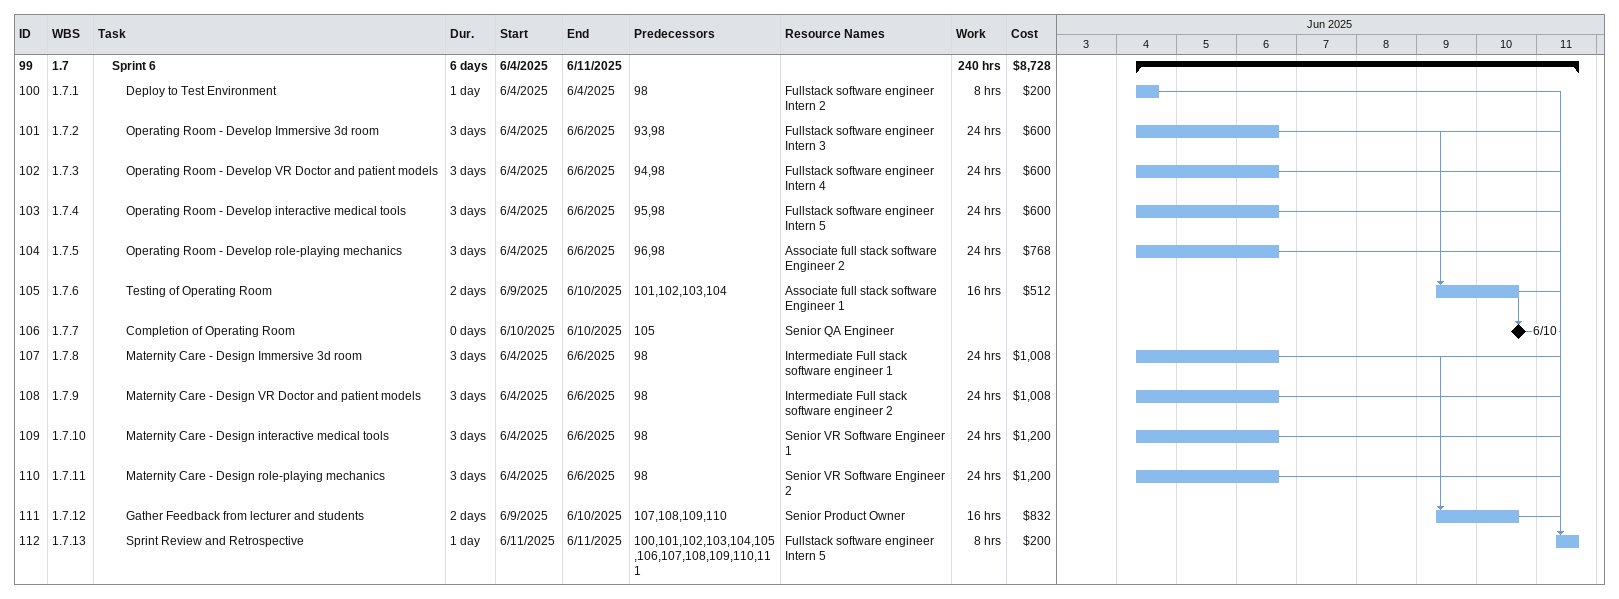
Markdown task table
| ID | WBS | Task | Duration | Start | Finish | Predecessors | Resources | Work (h) | Cost ($) |
|---|---|---|---|---|---|---|---|---|---|
| 99 | 1.7 | **Sprint 6** | 6d | 2025-06-04 | 2025-06-11 |  |  | 240 | 8728 |
| 100 | 1.7.1 | Deploy to Test Environment | 1d | 2025-06-04 | 2025-06-04 | 98 | Fullstack software engineer Intern 2 | 8 | 200 |
| 101 | 1.7.2 | Operating Room - Develop Immersive 3d room | 3d | 2025-06-04 | 2025-06-06 | 93, 98 | Fullstack software engineer Intern 3 | 24 | 600 |
| 102 | 1.7.3 | Operating Room - Develop VR Doctor and patient models | 3d | 2025-06-04 | 2025-06-06 | 94, 98 | Fullstack software engineer Intern 4 | 24 | 600 |
| 103 | 1.7.4 | Operating Room - Develop interactive medical tools | 3d | 2025-06-04 | 2025-06-06 | 95, 98 | Fullstack software engineer Intern 5 | 24 | 600 |
| 104 | 1.7.5 | Operating Room - Develop role-playing mechanics | 3d | 2025-06-04 | 2025-06-06 | 96, 98 | Associate full stack software Engineer 2 | 24 | 768 |
| 105 | 1.7.6 | Testing of Operating Room | 2d | 2025-06-09 | 2025-06-10 | 101, 102, 103, 104 | Associate full stack software Engineer 1 | 16 | 512 |
| 106 | 1.7.7 | Completion of Operating Room | 0d | 2025-06-10 | 2025-06-10 | 105 | Senior QA Engineer |  |  |
| 107 | 1.7.8 | Maternity Care - Design Immersive 3d room | 3d | 2025-06-04 | 2025-06-06 | 98 | Intermediate Full stack software engineer 1 | 24 | 1008 |
| 108 | 1.7.9 | Maternity Care - Design VR Doctor and patient models | 3d | 2025-06-04 | 2025-06-06 | 98 | Intermediate Full stack software engineer 2 | 24 | 1008 |
| 109 | 1.7.10 | Maternity Care - Design interactive medical tools | 3d | 2025-06-04 | 2025-06-06 | 98 | Senior VR Software Engineer 1 | 24 | 1200 |
| 110 | 1.7.11 | Maternity Care - Design role-playing mechanics | 3d | 2025-06-04 | 2025-06-06 | 98 | Senior VR Software Engineer 2 | 24 | 1200 |
| 111 | 1.7.12 | Gather Feedback from lecturer and students | 2d | 2025-06-09 | 2025-06-10 | 107, 108, 109, 110 | Senior Product Owner | 16 | 832 |
| 112 | 1.7.13 | Sprint Review and Retrospective | 1d | 2025-06-11 | 2025-06-11 | 100, 101, 102, 103, 104, 105, 106, 107, 108, 109, 110, 111 | Fullstack software engineer Intern 5 | 8 | 200 |
